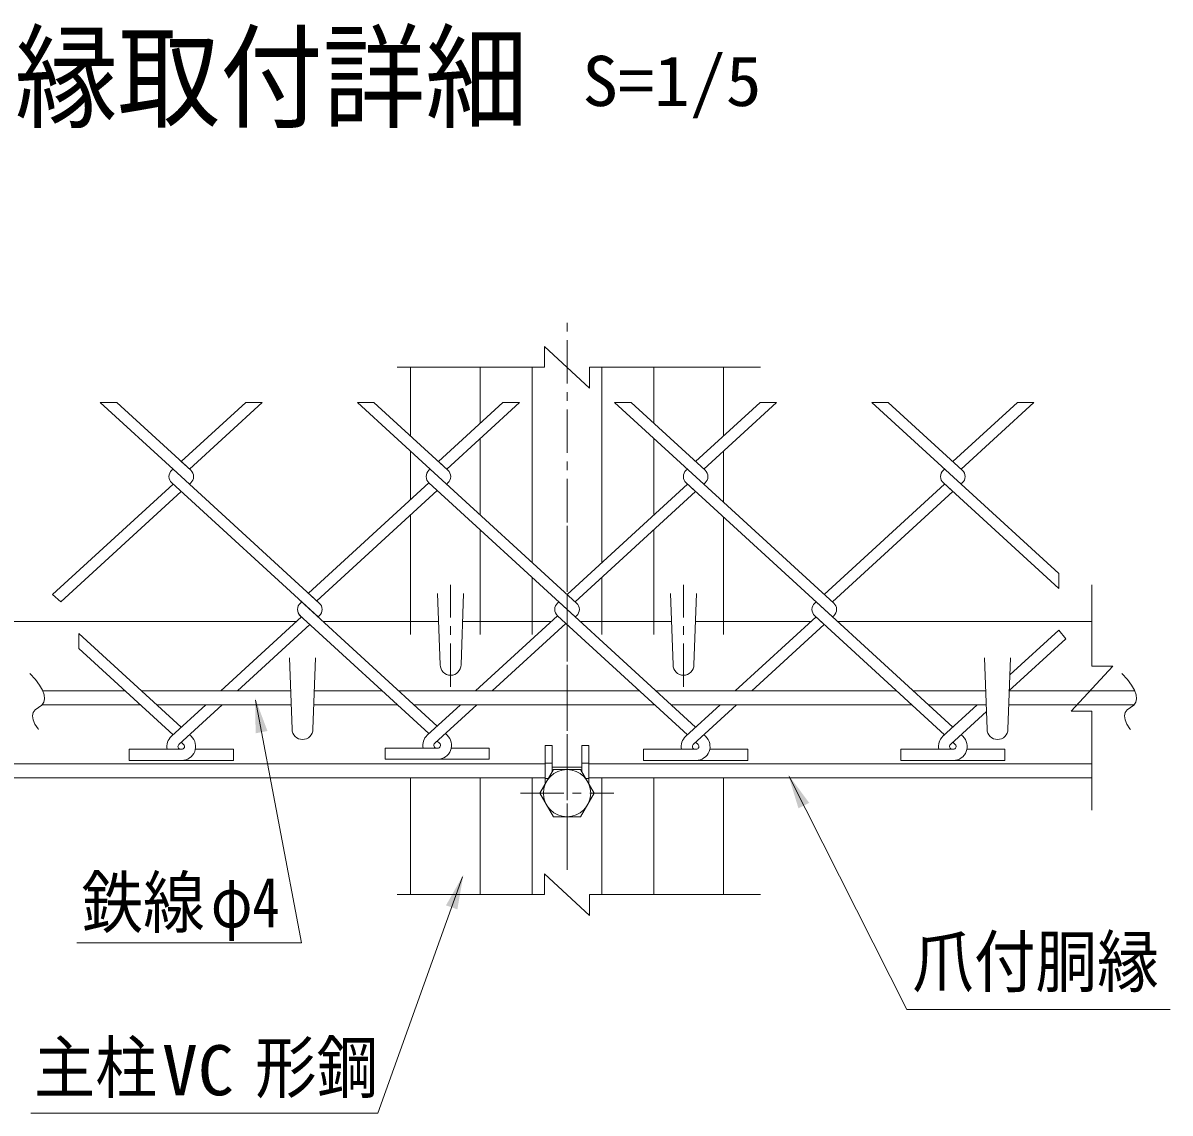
# Model space of a CAD drawing. Units: millimetres, scale not verified, with parts at other scales. Extents: x -4455 to 4455, y -3150 to 3150.
# Drawn here: x 1780 to 2771, y -820 to 122 of the extents above; entities that cross this region are included whole.
import ezdxf
from ezdxf.enums import TextEntityAlignment as Align

# ---------------------------------------------------------------- set-up
doc = ezdxf.new("R2010")
doc.units = ezdxf.units.MM
doc.header["$LTSCALE"] = 30
doc.linetypes.add('USER1', pattern=[2, 1.25, -0.25, 0.25, -0.25])
doc.layers.add('0-0_7詳細', color=7, linetype='Continuous', lineweight=18)
doc.styles.add('ＭＳ ゴシック', font='')
doc.styles.get('ＭＳ ゴシック').set_extended_font_data('MS Gothic')

msp = doc.modelspace()

# ---------------------------------------------------------------- linework, layer by layer
at = {"layer": '0-0_7詳細', "color": 1, "linetype": 'USER1'}
for p, q in [((2250.09, -609.55), (2250.09, -131.2)), ((2250.09, -544.95), (2250.09, -279.37)), ((2250.09, -589.95), (2250.09, -324.37)), ((2149.59, -451.65), (2149.59, -363.57)), ((2350.59, -451.65), (2350.59, -363.57)), ((2209.79, -543.4), (2290.44, -543.4))]:
    msp.add_line(p, q, dxfattribs=at)
at = {"layer": '0-0_7詳細', "color": 4}
for p, q in [((2230.7, -157.61), (2269.47, -193.61)), ((2230.7, -175.61), (2230.7, -157.61)), ((2230.7, -175.61), (2103.58, -175.61)), ((2269.47, -175.61), (2417.18, -175.61)), ((2269.47, -175.61), (2269.47, -193.61)), ((2703.23, -433.71), (2703.23, -363.52)), ((2685.23, -472.48), (2721.23, -433.71)), ((2703.23, -433.71), (2721.23, -433.71)), ((2703.23, -472.48), (2685.23, -472.48)), ((2703.23, -472.48), (2703.23, -558.06)), ((2230.7, -613), (2269.47, -649)), ((2230.7, -631), (2230.7, -613)), ((2230.7, -631), (2103.58, -631)), ((2269.47, -631), (2417.18, -631)), ((2269.47, -631), (2269.47, -649))]:
    msp.add_line(p, q, dxfattribs=at)
at = {"layer": '0-0_7詳細', "lineweight": 9}
for p, q in [((2115.09, -234.94), (2115.09, -175.61)), ((2175.09, -223.92), (2175.09, -175.61)), ((2220.09, -344.18), (2220.09, -175.61)), ((2280.09, -344.18), (2280.09, -175.61)), ((2325.09, -223.92), (2325.09, -175.61)), ((2385.09, -234.94), (2385.09, -175.61)), ((2194.77, -205.89), (2208.98, -205.89)), ((2175.09, -302.95), (2175.09, -236.94)), ((2325.09, -302.95), (2325.09, -236.94)), ((2115.09, -289.96), (2115.09, -247.97)), ((2385.09, -291.92), (2385.09, -247.97)), ((2115.09, -406.29), (2115.09, -302.98)), ((2385.09, -406.29), (2385.09, -304.94)), ((2175.09, -406.29), (2175.09, -315.97)), ((2325.09, -406.29), (2325.09, -315.97)), ((2220.09, -406.29), (2220.09, -357.2)), ((2280.09, -406.29), (2280.09, -357.2)), ((2138.34, -371.04), (2140.59, -432.54)), ((2160.84, -371.04), (2158.59, -432.54)), ((2339.34, -371.04), (2341.59, -432.54)), ((2361.84, -371.04), (2359.59, -432.54)), ((2241.91, -379.16), (2242.98, -378.18)), ((2016.76, -395.04), (1758.5, -395.04)), ((2139.22, -395.04), (2039.36, -395.04)), ((2236.65, -395.04), (2159.96, -395.04)), ((2340.22, -395.04), (2261.39, -395.04)), ((2460.82, -395.04), (2360.96, -395.04)), ((2463.94, -390.22), (2472.12, -397.71)), ((2479.22, -391.2), (2480.29, -390.22)), ((2479.22, -391.2), (2480.29, -390.22)), ((2703.23, -395.04), (2483.42, -395.04)), ((2010.48, -426.55), (2012.73, -488.05)), ((2032.98, -426.55), (2030.73, -488.05)), ((2610.48, -426.55), (2612.73, -488.05)), ((2632.98, -426.55), (2630.73, -488.05)), ((1868.6, -455.04), (1797.44, -455.04)), ((2011.52, -455.04), (1882.81, -455.04)), ((2090.63, -455.04), (2031.94, -455.04)), ((2312.66, -455.04), (2104.84, -455.04)), ((2534.68, -455.04), (2326.87, -455.04)), ((2611.52, -455.04), (2548.89, -455.04)), ((2740.12, -455.04), (2631.94, -455.04)), ((1881.7, -467.04), (1796.91, -467.04)), ((2011.96, -467.04), (1895.91, -467.04)), ((2103.72, -467.04), (2031.5, -467.04)), ((2325.75, -467.04), (2117.93, -467.04)), ((2547.78, -467.04), (2339.96, -467.04)), ((2611.96, -467.04), (2561.99, -467.04)), ((2739.58, -467.04), (2631.5, -467.04)), ((2231.34, -535.14), (2231.34, -502.36)), ((2237.34, -502.36), (2231.34, -502.36)), ((2237.34, -524.74), (2237.34, -502.36)), ((2268.84, -535.14), (2268.84, -502.36)), ((2231.34, -518.04), (1758.5, -518.04)), ((2237.34, -517.36), (2231.34, -517.36)), ((2262.84, -521.04), (2237.34, -521.04)), ((2262.84, -517.36), (2268.84, -517.36)), ((2703.23, -518.04), (2268.84, -518.04)), ((2231.34, -530.04), (1758.5, -530.04)), ((2115.09, -530.04), (2231.34, -530.04)), ((2115.09, -631), (2115.09, -530.04)), ((2140.59, -530.04), (2231.34, -530.04)), ((2175.09, -631), (2175.09, -530.04)), ((2220.09, -631), (2220.09, -530.04)), ((2233.81, -530.86), (2231.34, -530.86)), ((2266.37, -530.86), (2268.84, -530.86)), ((2268.84, -530.04), (2385.09, -530.04)), ((2703.23, -530.04), (2268.84, -530.04)), ((2268.84, -530.04), (2359.59, -530.04)), ((2280.09, -631), (2280.09, -530.04)), ((2325.09, -631), (2325.09, -530.04)), ((2385.09, -631), (2385.09, -530.04))]:
    msp.add_line(p, q, dxfattribs=at)
at = {"layer": '0-0_7詳細', "color": 3}
for p, q in [((1847.14, -205.89), (1861.35, -205.89)), ((1847.14, -205.89), (1909.94, -263.43)), ((1861.35, -205.89), (1925.22, -264.42)), ((1917.05, -256.92), (1972.74, -205.89)), ((1924.15, -263.43), (1986.95, -205.89)), ((1972.74, -205.89), (1986.95, -205.89)), ((2069.17, -205.89), (2131.97, -263.43)), ((2069.17, -205.89), (2083.38, -205.89)), ((2083.38, -205.89), (2147.25, -264.42)), ((2139.07, -256.92), (2194.77, -205.89)), ((2146.18, -263.43), (2208.98, -205.89)), ((2291.2, -205.89), (2368.21, -276.46)), ((2361.1, -256.92), (2416.8, -205.89)), ((2368.21, -263.43), (2431.01, -205.89)), ((2416.8, -205.89), (2431.01, -205.89)), ((2513.23, -205.89), (2527.44, -205.89)), ((2513.23, -205.89), (2590.24, -276.46)), ((2527.44, -205.89), (2591.31, -264.42)), ((2583.13, -256.92), (2638.82, -205.89)), ((2590.24, -263.43), (2653.03, -205.89)), ((2638.82, -205.89), (2653.03, -205.89)), ((1917.05, -256.92), (1925.22, -264.42)), ((2139.07, -256.92), (2147.25, -264.42)), ((1908.87, -264.42), (1909.94, -263.43)), ((1908.87, -264.42), (1909.94, -263.43)), ((1909.94, -263.43), (2036.24, -379.16)), ((2130.9, -264.42), (2131.97, -263.43)), ((2130.9, -264.42), (2131.97, -263.43)), ((2131.97, -263.43), (2258.26, -379.16)), ((2352.93, -264.42), (2354, -263.43)), ((2574.96, -264.42), (2576.03, -263.43)), ((1806.03, -371.67), (1909.94, -276.46)), ((1908.87, -275.47), (2035.17, -391.2)), ((1924.15, -276.46), (1925.22, -275.47)), ((1924.15, -276.46), (1925.22, -275.47)), ((2026.99, -370.69), (2130.9, -275.47)), ((2130.9, -275.47), (2257.19, -391.2)), ((2146.18, -276.46), (2147.25, -275.47)), ((2146.18, -276.46), (2147.25, -275.47)), ((2250.09, -371.67), (2354, -276.46)), ((2352.93, -275.47), (2479.22, -391.2)), ((2352.93, -275.47), (2361.1, -282.97)), ((2368.21, -276.46), (2369.28, -275.47)), ((2368.21, -276.46), (2369.28, -275.47)), ((2368.21, -276.46), (2480.29, -379.16)), ((2472.12, -371.67), (2576.03, -276.46)), ((2574.96, -275.47), (2674.58, -366.77)), ((2574.96, -275.47), (2583.13, -282.97)), ((2590.24, -276.46), (2591.31, -275.47)), ((2590.24, -276.46), (2591.31, -275.47)), ((2590.24, -276.46), (2674.58, -353.74)), ((1813.14, -378.18), (1917.05, -282.97)), ((2034.09, -377.2), (2138, -281.98)), ((2257.19, -378.18), (2361.1, -282.97)), ((2479.22, -378.18), (2583.13, -282.97)), ((2674.58, -353.74), (2674.58, -366.77)), ((1813.14, -378.18), (1806.03, -371.67)), ((2028.06, -371.67), (2036.24, -379.16)), ((2019.88, -377.2), (2138, -485.44)), ((2019.89, -379.16), (2020.96, -378.18)), ((2019.89, -379.16), (2020.96, -378.18)), ((2242.98, -378.18), (2361.1, -486.42)), ((2463.94, -379.16), (2465.01, -378.18)), ((2465.01, -378.18), (2583.13, -486.42)), ((1951.28, -455.04), (2020.96, -391.2)), ((2018.81, -389.24), (2130.9, -491.95)), ((2035.17, -391.2), (2036.24, -390.22)), ((2035.17, -391.2), (2036.24, -390.22)), ((2171.17, -455.04), (2241.91, -390.22)), ((2241.91, -390.22), (2354, -492.93)), ((2257.19, -391.2), (2258.26, -390.22)), ((2257.19, -391.2), (2258.26, -390.22)), ((2395.34, -455.04), (2465.01, -391.2)), ((2463.94, -390.22), (2576.03, -492.93)), ((1828.59, -405.37), (1917.05, -486.42)), ((1828.59, -418.39), (1828.59, -405.37)), ((1965.49, -455.04), (2028.06, -397.71)), ((2185.38, -455.04), (2249.02, -396.73)), ((2409.55, -455.04), (2472.12, -397.71)), ((2632.44, -441.23), (2674.58, -402.62)), ((2674.58, -402.62), (2680.69, -410.04)), ((2631.58, -455.04), (2680.69, -410.04)), ((1828.59, -418.39), (1909.94, -492.93)), ((1908.5, -494.24), (1938.19, -467.04)), ((1914.99, -501.32), (1952.4, -467.04)), ((2129.46, -493.26), (2158.07, -467.04)), ((2135.95, -500.34), (2172.28, -467.04)), ((2352.56, -494.24), (2382.24, -467.04)), ((2359.05, -501.32), (2396.45, -467.04)), ((2574.59, -494.24), (2604.27, -467.04)), ((2581.07, -501.32), (2612.17, -472.83)), ((1924.15, -492.93), (1925.59, -494.24)), ((2145.11, -491.95), (2146.55, -493.26)), ((2368.21, -492.93), (2369.65, -494.24)), ((2576.03, -492.93), (2574.59, -494.24)), ((2590.24, -492.93), (2591.67, -494.24)), ((1917.05, -499.44), (1919.1, -501.32)), ((2138.44, -504.51), (2093, -504.51)), ((2093, -514.11), (2093, -504.51)), ((2137.57, -504.51), (2138.44, -504.51)), ((2138, -498.46), (2140.06, -500.34)), ((2150.2, -504.51), (2183, -504.51)), ((2183, -514.11), (2183, -504.51)), ((2361.1, -499.44), (2363.16, -501.32)), ((2583.13, -499.44), (2581.07, -501.32)), ((2583.13, -499.44), (2585.19, -501.32)), ((1872.05, -515.09), (1872.05, -505.49)), ((1917.48, -505.49), (1872.05, -505.49)), ((1916.61, -505.49), (1917.48, -505.49)), ((1929.24, -505.49), (1962.05, -505.49)), ((1962.05, -515.09), (1962.05, -505.49)), ((2138.44, -514.11), (2093, -514.11)), ((2137.57, -514.11), (2183, -514.11)), ((2361.54, -505.49), (2316.1, -505.49)), ((2316.1, -515.09), (2316.1, -505.49)), ((2360.67, -505.49), (2361.54, -505.49)), ((2373.3, -505.49), (2406.1, -505.49)), ((2406.1, -515.09), (2406.1, -505.49)), ((2538.13, -515.09), (2538.13, -505.49)), ((2583.57, -505.49), (2538.13, -505.49)), ((2582.7, -505.49), (2583.57, -505.49)), ((2595.32, -505.49), (2628.13, -505.49)), ((2628.13, -515.09), (2628.13, -505.49)), ((1917.48, -515.09), (1872.05, -515.09)), ((1916.61, -515.09), (1962.05, -515.09)), ((2361.54, -515.09), (2316.1, -515.09)), ((2360.67, -515.09), (2406.1, -515.09)), ((2583.57, -515.09), (2538.13, -515.09)), ((2582.7, -515.09), (2628.13, -515.09))]:
    msp.add_line(p, q, dxfattribs=at)
msp.add_lwpolyline([(2291.2, -205.89), (2305.41, -205.89), (2369.28, -264.42)], dxfattribs=at)
at = {"layer": '0-0_7詳細', "color": 4}
for points in [[(1793.71, -488.31), (1793.39, -487.93), (1790.73, -483.73), (1789.17, -479.97), (1788.7, -476.65), (1789.32, -473.78), (1791.04, -471.35), (1793.86, -469.36), (1796.69, -467.35), (1798.44, -464.87), (1799.12, -461.91), (1798.73, -458.48), (1797.26, -454.57), (1794.72, -450.19), (1791.11, -445.33), (1786.42, -440)], [(2736.38, -488.31), (2736.07, -487.93), (2733.41, -483.73), (2731.84, -479.97), (2731.37, -476.65), (2732, -473.78), (2733.72, -471.35), (2736.54, -469.36), (2739.36, -467.35), (2741.12, -464.87), (2741.8, -461.91), (2741.41, -458.48), (2739.94, -454.57), (2737.4, -450.19), (2733.78, -445.33), (2729.1, -440)]]:
    msp.add_lwpolyline(points, dxfattribs=at)
at = {"layer": '0-0_7詳細', "color": 1}
for points in [[(1827.03, -672.74), (2020.93, -672.74), (1981.15, -463.17)], [(2770.66, -730.27), (2543.41, -730.27), (2441.88, -529.12)]]:
    msp.add_lwpolyline(points, dxfattribs=at)
at = {"layer": '0-0_7詳細', "lineweight": 9}
for points in [[(2262.84, -524.74), (2262.84, -502.36), (2268.84, -502.36)], [(1787.12, -819.66), (2086.73, -819.66), (2159.96, -615.66)]]:
    msp.add_lwpolyline(points, dxfattribs=at)
at = {"layer": '0-0_7詳細', "color": 3}
msp.add_lwpolyline([(2273.61, -543.4), (2261.85, -563.77), (2238.33, -563.77), (2226.57, -543.4), (2238.33, -523.03), (2261.85, -523.03)], close=True, dxfattribs=at)
msp.add_circle((2250.09, -543.4), 20.4, dxfattribs=at)
for centre, radius, start, end in [((1913.94, -269.94), 7.5, 132.5, 227.5), ((1920.15, -269.94), 7.5, 312.5, 47.5), ((2135.97, -269.94), 7.5, 132.5, 227.5), ((2142.18, -269.94), 7.5, 312.5, 47.5), ((2357.99, -269.94), 7.5, 132.5, 227.5), ((2364.21, -269.94), 7.5, 312.5, 47.5), ((2580.02, -269.94), 7.5, 132.5, 227.5), ((2586.24, -269.94), 7.5, 312.5, 47.5), ((2024.95, -384.69), 7.5, 132.5, 227.5), ((2031.17, -384.69), 7.5, 312.5, 47.5), ((2246.98, -384.69), 7.5, 132.5, 227.5), ((2253.2, -384.69), 7.5, 312.5, 47.5), ((2469.01, -384.69), 7.5, 132.5, 227.5), ((2475.23, -384.69), 7.5, 312.5, 47.5), ((1916.61, -503.09), 12, 132.5, 191.53696), ((1917.48, -503.09), 12, 270, 47.5), ((2137.57, -502.11), 12, 132.5, 191.53696), ((2138.44, -502.11), 12, 270, 47.5), ((2360.67, -503.09), 12, 132.5, 191.53696), ((2361.54, -503.09), 12, 270, 47.5), ((2582.7, -503.09), 12, 132.5, 191.53696), ((2583.57, -503.09), 12, 270, 47.5), ((1916.61, -503.09), 2.4, 132.5, 270), ((1917.48, -503.09), 2.4, 270, 47.5), ((2137.57, -502.11), 2.4, 132.5, 270), ((2138.44, -502.11), 2.4, 270, 47.5), ((2360.67, -503.09), 2.4, 132.5, 270), ((2361.54, -503.09), 2.4, 270, 47.5), ((2582.7, -503.09), 2.4, 132.5, 270), ((2583.57, -503.09), 2.4, 270, 47.5)]:
    msp.add_arc(centre, radius, start, end, dxfattribs=at)
at = {"layer": '0-0_7詳細', "lineweight": 9}
for centre in [(2149.59, -432.54), (2350.59, -432.54), (2021.73, -488.05), (2621.73, -488.05)]:
    msp.add_arc(centre, 9, 180, 0, dxfattribs=at)
at = {"layer": '0-0_7詳細', "color": 1}
for points in [[(1980.78, -461.21), (1991.49, -489.71), (1981.26, -491.66)], [(2440.98, -527.33), (2459.15, -551.77), (2449.85, -556.46)]]:
    msp.add_solid(points, dxfattribs=at)
at = {"layer": '0-0_7詳細'}
msp.add_solid([(2160.64, -613.78), (2155.4, -643.77), (2145.6, -640.25)], dxfattribs=at)

# ---------------------------------------------------------------- texts
at = {"layer": '0-0_7詳細', "style": 'ＭＳ ゴシック', "width": 0.9}
msp.add_text('下胴縁取付詳細', height=72.14, dxfattribs=at).set_placement((1596.35, 17.32), align=Align.BOTTOM_LEFT)
at = {"layer": '0-0_7詳細', "color": 3, "style": 'ＭＳ ゴシック'}
for s, width, p in [('S=1/5', 1.05, (2263.31, 37.04)), ('鉄線', 0.9, (1830.9, -672.3)), ('φ4', 0.8, (1942.69, -672.3)), ('爪付胴縁', 0.9, (2548.14, -723.49)), ('主柱', 0.9, (1789.69, -814.88)), ('形鋼', 0.9, (1980.73, -814.88)), ('VC', 1.05, (1900.41, -817.33))]:
    msp.add_text(s, height=43.33, dxfattribs=dict(at, width=width)).set_placement(p, align=Align.BOTTOM_LEFT)

doc.saveas('drawing.dxf')
